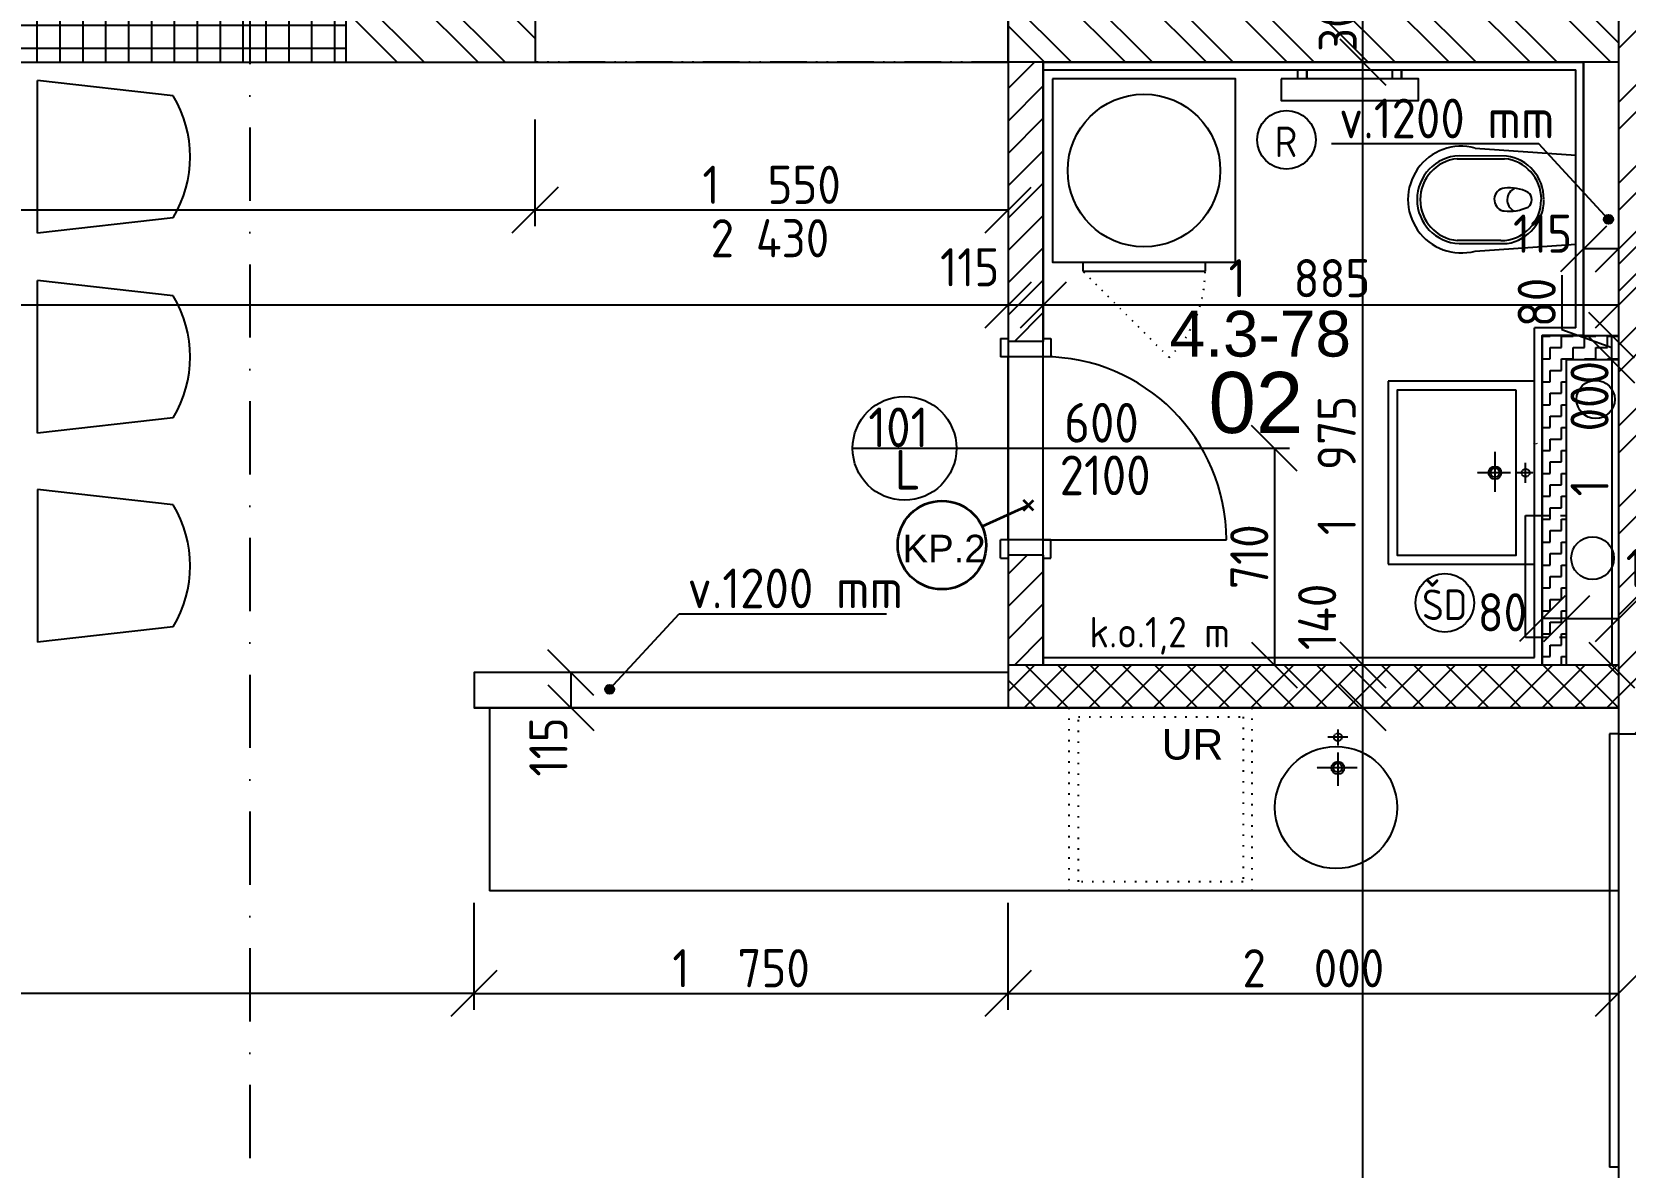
# Model space of a CAD drawing. Extents: x 4511820 to 5180432, y -1526536 to -944957.
# Drawn here: x 5104033 to 5109254, y -1040388 to -1036669 of the extents above; entities that cross this region are included whole.
import ezdxf

# ---------------------------------------------------------------- set-up
doc = ezdxf.new("R2010")
doc.units = 0
doc.header["$MEASUREMENT"] = 0
for name, pattern in [('ACAD_ISO03W100', [30, 12, -18]), ('ACAD_ISO07W100', [3.5, 0.5, -3]), ('ACAD_ISO12W100', [22, 12, -3, 0.5, -3, 0.5, -3]), ('BODKOCIARKOVANA_3', [5.6, 3, -1.3, 0, -1.3]), ('DASHED', [0.75, 0.5, -0.25])]:
    doc.linetypes.add(name, pattern=pattern)
doc.layers.get('0').update_dxf_attribs({"linetype": 'CONTINUOUS'})
doc.layers.get('Defpoints').update_dxf_attribs({"color": 61, "linetype": 'CONTINUOUS'})
for name, color, linetype in [('DVERE', 45, 'CONTINUOUS'), ('KÓTY', 4, 'CONTINUOUS'), ('MÚRY', 1, 'CONTINUOUS'), ('osi', 253, 'CONTINUOUS'), ('Plochy', 41, 'CONTINUOUS'), ('POPIS', 7, 'CONTINUOUS'), ('TENKÁ', 7, 'CONTINUOUS'), ('tzb', 153, 'CONTINUOUS'), ('Z-Kúrenie', 101, 'CONTINUOUS'), ('ZARIADENIE', 47, 'CONTINUOUS'), ('ZARIADENIE1', 145, 'CONTINUOUS'), ('ZARIADOVACIE', 144, 'CONTINUOUS'), ('zz-vetr', 52, 'CONTINUOUS'), ('ŠRAFY', 82, 'CONTINUOUS')]:
    doc.layers.add(name, color=color, linetype=linetype)
doc.layers.add('preklady', color=74, linetype='CONTINUOUS', lineweight=35)
doc.layers.add('zz-kanal-splaskova', color=37, linetype='CONTINUOUS', lineweight=18)
doc.styles.add('ARIAL', font='arial.ttf')
doc.styles.add('STYLE1', font='isocp.shx')
doc.dimstyles.new('STANDARD-50', dxfattribs={"dimtxt": 125, "dimasz": 150, "dimexe": 10, "dimexo": 200, "dimgap": 20, "dimtad": 1, "dimdsep": 46, "dimlunit": 6, "dimtxsty": 'STYLE1', "dimblk1": 'OBLIQUE', "dimblk2": 'OBLIQUE', "dimsah": 1, "dimcen": 2.5, "dimse1": 1, "dimse2": 1, "dimadec": 0, "dimazin": 0, "dimtfac": 1, "dimtmove": 1, "dimatfit": 3, "dimldrblk": 'OBLIQUE', "dimfxl": 1, "dimtolj": 1, "dimtzin": 0, "dimarcsym": 0})
pattern_1 = [(45, (515270.5, 400718.02), (-53.0330086, 53.0330086), [])]

# ---------------------------------------------------------------- blocks, each defined once
blk = doc.blocks.new('pračka')
at = {"layer": 'ZARIADENIE1', "color": 8, "linetype": 'ACAD_ISO07W100', "ltscale": 8}
blk.add_line((4536136.9, -1117296.3), (4536419.7, -1117579.2), dxfattribs=at)
at = {"layer": 'ZARIADENIE1', "color": 8}
for p, q in [((4536419.7, -1117579.2), (4536019.7, -1117579.2)), ((4536019.7, -1117609.2), (4536019.7, -1117579.2)), ((4536419.7, -1117609.2), (4536419.7, -1117579.2))]:
    blk.add_line(p, q, dxfattribs=at)
blk.add_lwpolyline([(4536519.7, -1118209.2), (4536519.7, -1117609.2), (4535919.7, -1117609.2), (4535919.7, -1118209.2)], close=True, dxfattribs=at)
blk.add_circle((4536219.7, -1117909.2), 250, dxfattribs=at)
at = {"layer": 'ZARIADENIE1', "color": 8, "linetype": 'ACAD_ISO07W100', "ltscale": 8}
blk.add_arc((4536419.7, -1117579.2), 400, 135, 180, dxfattribs=at)
blk = doc.blocks.new('stol 1900')
at = {"layer": 'ZARIADENIE', "ltscale": 0.25}
for p, q in [((4397518.8, -1339724.1), (4397468.8, -1340168.2)), ((4397918.8, -1339724.1), (4397968.8, -1340168.2)), ((4398203.5, -1339724.1), (4398153.5, -1340168.2)), ((4398603.5, -1339724.1), (4398653.5, -1340168.2)), ((4398859.2, -1339724.1), (4398809.2, -1340168.2)), ((4399259.2, -1339724.1), (4399309.2, -1340168.2)), ((4397968.8, -1340168.2), (4397468.8, -1340168.2)), ((4398153.5, -1340168.2), (4398653.5, -1340168.2)), ((4398809.2, -1340168.2), (4399309.2, -1340168.2)), ((4399339, -1340237.9), (4397439, -1340237.9)), ((4397439, -1341237.9), (4397439, -1340237.9)), ((4399339, -1341237.9), (4399339, -1340237.9)), ((4399339, -1341237.9), (4397439, -1341237.9)), ((4397518.8, -1341751.6), (4397468.8, -1341307.5)), ((4397968.8, -1341307.5), (4397468.8, -1341307.5)), ((4397918.8, -1341751.6), (4397968.8, -1341307.5)), ((4398203.5, -1341751.6), (4398153.5, -1341307.5)), ((4398153.5, -1341307.5), (4398653.5, -1341307.5)), ((4398603.5, -1341751.6), (4398653.5, -1341307.5)), ((4398859.2, -1341751.6), (4398809.2, -1341307.5)), ((4398809.2, -1341307.5), (4399309.2, -1341307.5)), ((4399259.2, -1341751.6), (4399309.2, -1341307.5))]:
    blk.add_line(p, q, dxfattribs=at)
for centre, start, end in [((4397718.8, -1340054.1), 58.7834, 121.2166), ((4398403.5, -1340054.1), 58.7834, 121.2166), ((4399059.2, -1340054.1), 58.7834, 121.2166), ((4397718.8, -1341421.6), 238.7834, 301.2166), ((4398403.5, -1341421.6), 238.7834, 301.2166), ((4399059.2, -1341421.6), 238.7834, 301.2166)]:
    blk.add_arc(centre, 385.9, start, end, dxfattribs=at)
blk = doc.blocks.new('_OBLIQUE')
at = {"color": 0, "linetype": 'ByBlock'}
blk.add_line((-0.5, -0.5), (0.5, 0.5), dxfattribs=at)
blk = doc.blocks.new('*D19782')
at = {"layer": 'Defpoints', "color": 0}
for p in [(5108395, -1038883.2), (5108395, -1038883.2), (5108395, -1042888.2)]:
    blk.add_point(p, dxfattribs=at)
at = {"layer": 'KÓTY', "color": 0, "lineweight": -2}
blk.add_line((5108395, -1042888.2), (5108395, -1038883.2), dxfattribs=at)
at = {"layer": 'KÓTY', "color": 0, "linetype": 'ByBlock', "lineweight": -2, "xscale": 150, "yscale": 150, "zscale": 150}
for p, rotation in [((5108395, -1038883.2), 90), ((5108395, -1042888.2), 270)]:
    blk.add_blockref('_OBLIQUE', p, dxfattribs=dict(at, rotation=rotation))
at = {"layer": 'KÓTY', "color": 0, "insert": (5108312.5, -1040885.7), "char_height": 125, "attachment_point": 5, "rotation": 90, "style": 'STYLE1'}
blk.add_mtext('\\A1;4ﾠ005', dxfattribs=at)
blk = doc.blocks.new('*D19783')
at = {"layer": 'Defpoints', "color": 0}
for p in [(5108395, -1038743.2), (5108395, -1038743.2), (5108395, -1038883.2)]:
    blk.add_point(p, dxfattribs=at)
at = {"layer": 'KÓTY', "color": 0, "lineweight": -2}
blk.add_line((5108395, -1038883.2), (5108395, -1038743.2), dxfattribs=at)
at = {"layer": 'KÓTY', "color": 0, "linetype": 'ByBlock', "lineweight": -2, "xscale": 150, "yscale": 150, "zscale": 150}
for p, rotation in [((5108395, -1038743.2), 90), ((5108395, -1038883.2), 270)]:
    blk.add_blockref('_OBLIQUE', p, dxfattribs=dict(at, rotation=rotation))
at = {"layer": 'KÓTY', "color": 0, "insert": (5108245, -1038585.5), "char_height": 125, "attachment_point": 5, "rotation": 90, "style": 'STYLE1'}
blk.add_mtext('\\A1;140', dxfattribs=at)
blk = doc.blocks.new('*D19784')
at = {"layer": 'Defpoints', "color": 0}
for p in [(5108395, -1036768.2), (5108395, -1036768.2), (5108395, -1038743.2)]:
    blk.add_point(p, dxfattribs=at)
at = {"layer": 'KÓTY', "color": 0, "lineweight": -2}
blk.add_line((5108395, -1038743.2), (5108395, -1036768.2), dxfattribs=at)
at = {"layer": 'KÓTY', "color": 0, "linetype": 'ByBlock', "lineweight": -2, "xscale": 150, "yscale": 150, "zscale": 150}
for p, rotation in [((5108395, -1036768.2), 90), ((5108395, -1038743.2), 270)]:
    blk.add_blockref('_OBLIQUE', p, dxfattribs=dict(at, rotation=rotation))
at = {"layer": 'KÓTY', "color": 0, "insert": (5108309, -1038089.5), "char_height": 125, "attachment_point": 5, "rotation": 90, "style": 'STYLE1'}
blk.add_mtext('\\A1;1ﾠ975', dxfattribs=at)
blk = doc.blocks.new('*D19785')
at = {"layer": 'Defpoints', "color": 0}
for p in [(5107232.5, -1037118.2), (5107347.5, -1037118.2), (5107347.5, -1037563.5)]:
    blk.add_point(p, dxfattribs=at)
at = {"layer": 'KÓTY', "color": 0, "lineweight": -2}
blk.add_line((5107232.5, -1037563.5), (5107347.5, -1037563.5), dxfattribs=at)
at = {"layer": 'KÓTY', "color": 0, "linetype": 'ByBlock', "lineweight": -2, "xscale": 150, "yscale": 150, "zscale": 150, "rotation": 180}
blk.add_blockref('_OBLIQUE', (5107232.5, -1037563.5), dxfattribs=at)
at = {"layer": 'KÓTY', "color": 0, "linetype": 'ByBlock', "lineweight": -2, "xscale": 150, "yscale": 150, "zscale": 150}
blk.add_blockref('_OBLIQUE', (5107347.5, -1037563.5), dxfattribs=at)
at = {"layer": 'KÓTY', "color": 0, "insert": (5107106.5, -1037440), "char_height": 125, "attachment_point": 5, "style": 'STYLE1'}
blk.add_mtext('\\A1;115', dxfattribs=at)
blk = doc.blocks.new('*D19786')
at = {"layer": 'Defpoints', "color": 0}
for p in [(5107347.5, -1037118.2), (5109232.5, -1037118.2), (5109232.5, -1037563.5)]:
    blk.add_point(p, dxfattribs=at)
at = {"layer": 'KÓTY', "color": 0, "lineweight": -2}
blk.add_line((5107347.5, -1037563.5), (5109232.5, -1037563.5), dxfattribs=at)
at = {"layer": 'KÓTY', "color": 0, "linetype": 'ByBlock', "lineweight": -2, "xscale": 150, "yscale": 150, "zscale": 150, "rotation": 180}
blk.add_blockref('_OBLIQUE', (5107347.5, -1037563.5), dxfattribs=at)
at = {"layer": 'KÓTY', "color": 0, "linetype": 'ByBlock', "lineweight": -2, "xscale": 150, "yscale": 150, "zscale": 150}
blk.add_blockref('_OBLIQUE', (5109232.5, -1037563.5), dxfattribs=at)
at = {"layer": 'KÓTY', "color": 0, "insert": (5108187, -1037475.9), "char_height": 125, "attachment_point": 5, "style": 'STYLE1'}
blk.add_mtext('\\A1;1ﾠ885', dxfattribs=at)
blk = doc.blocks.new('*D19787')
at = {"layer": 'Defpoints', "color": 0}
for p in [(5109117.5, -1037182.2), (5109232.5, -1037182.2), (5109117.5, -1037380)]:
    blk.add_point(p, dxfattribs=at)
at = {"layer": 'KÓTY', "color": 0, "lineweight": -2}
blk.add_line((5109232.5, -1037380), (5109117.5, -1037380), dxfattribs=at)
at = {"layer": 'KÓTY', "color": 0, "linetype": 'ByBlock', "lineweight": -2, "xscale": 150, "yscale": 150, "zscale": 150, "rotation": 180}
blk.add_blockref('_OBLIQUE', (5109117.5, -1037380), dxfattribs=at)
at = {"layer": 'KÓTY', "color": 0, "linetype": 'ByBlock', "lineweight": -2, "xscale": 150, "yscale": 150, "zscale": 150}
blk.add_blockref('_OBLIQUE', (5109232.5, -1037380), dxfattribs=at)
at = {"layer": 'KÓTY', "color": 0, "insert": (5108983.5, -1037330), "char_height": 125, "attachment_point": 5, "style": 'STYLE1'}
blk.add_mtext('\\A1;115', dxfattribs=at)
blk = doc.blocks.new('*D19788')
at = {"layer": 'Defpoints', "color": 0}
for p in [(5109062.5, -1037972.2), (5109232.5, -1037972.2), (5109232.5, -1038591)]:
    blk.add_point(p, dxfattribs=at)
at = {"layer": 'KÓTY', "color": 0, "lineweight": -2}
blk.add_line((5109062.5, -1038591), (5109232.5, -1038591), dxfattribs=at)
at = {"layer": 'KÓTY', "color": 0, "linetype": 'ByBlock', "lineweight": -2, "xscale": 150, "yscale": 150, "zscale": 150, "rotation": 180}
blk.add_blockref('_OBLIQUE', (5109062.5, -1038591), dxfattribs=at)
at = {"layer": 'KÓTY', "color": 0, "linetype": 'ByBlock', "lineweight": -2, "xscale": 150, "yscale": 150, "zscale": 150}
blk.add_blockref('_OBLIQUE', (5109232.5, -1038591), dxfattribs=at)
at = {"layer": 'KÓTY', "color": 0, "insert": (5109362, -1038425.5), "char_height": 125, "attachment_point": 5, "style": 'STYLE1'}
blk.add_mtext('\\A1;170', dxfattribs=at)
blk = doc.blocks.new('*D19789')
at = {"layer": 'Defpoints', "color": 0}
for p in [(5108982.5, -1038591), (5108982.5, -1038591), (5109062.5, -1038591)]:
    blk.add_point(p, dxfattribs=at)
at = {"layer": 'KÓTY', "color": 0, "lineweight": -2}
blk.add_line((5109062.5, -1038591), (5108982.5, -1038591), dxfattribs=at)
at = {"layer": 'KÓTY', "color": 0, "linetype": 'ByBlock', "lineweight": -2, "xscale": 150, "yscale": 150, "zscale": 150, "rotation": 180}
blk.add_blockref('_OBLIQUE', (5108982.5, -1038591), dxfattribs=at)
at = {"layer": 'KÓTY', "color": 0, "linetype": 'ByBlock', "lineweight": -2, "xscale": 150, "yscale": 150, "zscale": 150}
blk.add_blockref('_OBLIQUE', (5109062.5, -1038591), dxfattribs=at)
at = {"layer": 'KÓTY', "color": 0, "insert": (5108852, -1038570.5), "char_height": 125, "attachment_point": 5, "style": 'STYLE1'}
blk.add_mtext('\\A1;80', dxfattribs=at)
blk = doc.blocks.new('*D19790')
at = {"layer": 'Defpoints', "color": 0}
for p in [(5109062.5, -1037743.2), (5109062.5, -1038743.2), (5109210, -1038743.2)]:
    blk.add_point(p, dxfattribs=at)
at = {"layer": 'KÓTY', "color": 0, "lineweight": -2}
blk.add_line((5109210, -1037743.2), (5109210, -1038743.2), dxfattribs=at)
at = {"layer": 'KÓTY', "color": 0, "linetype": 'ByBlock', "lineweight": -2, "xscale": 150, "yscale": 150, "zscale": 150}
for p, rotation in [((5109210, -1037743.2), 90), ((5109210, -1038743.2), 270)]:
    blk.add_blockref('_OBLIQUE', p, dxfattribs=dict(at, rotation=rotation))
at = {"layer": 'KÓTY', "color": 0, "insert": (5109137.5, -1037969), "char_height": 125, "attachment_point": 5, "rotation": 90, "style": 'STYLE1'}
blk.add_mtext('\\A1;1ﾠ000', dxfattribs=at)
blk = doc.blocks.new('*D19791')
at = {"layer": 'Defpoints', "color": 0}
for p in [(5109210, -1037663.2), (5109210, -1037663.2), (5109210, -1037743.2)]:
    blk.add_point(p, dxfattribs=at)
at = {"layer": 'KÓTY', "color": 0, "lineweight": -2}
for p, q in [((5109047, -1037466.4), (5109047, -1037644)), ((5109047, -1037644), (5109210, -1037703.2)), ((5109210, -1037743.2), (5109210, -1037663.2))]:
    blk.add_line(p, q, dxfattribs=at)
at = {"layer": 'KÓTY', "color": 0, "linetype": 'ByBlock', "lineweight": -2, "xscale": 150, "yscale": 150, "zscale": 150}
for p, rotation in [((5109210, -1037663.2), 90), ((5109210, -1037743.2), 270)]:
    blk.add_blockref('_OBLIQUE', p, dxfattribs=dict(at, rotation=rotation))
at = {"layer": 'KÓTY', "color": 0, "insert": (5108964.5, -1037555.2), "char_height": 125, "attachment_point": 5, "rotation": 90, "style": 'STYLE1'}
blk.add_mtext('\\A1;80', dxfattribs=at)
blk = doc.blocks.new('*D19792')
at = {"layer": 'Defpoints', "color": 0}
for p in [(5108395, -1036468.2), (5109232.5, -1036468.2), (5109232.5, -1036768.2)]:
    blk.add_point(p, dxfattribs=at)
at = {"layer": 'KÓTY', "color": 0, "lineweight": -2}
blk.add_line((5108395, -1036768.2), (5108395, -1036468.2), dxfattribs=at)
at = {"layer": 'KÓTY', "color": 0, "linetype": 'ByBlock', "lineweight": -2, "xscale": 150, "yscale": 150, "zscale": 150}
for p, rotation in [((5108395, -1036468.2), 90), ((5108395, -1036768.2), 270)]:
    blk.add_blockref('_OBLIQUE', p, dxfattribs=dict(at, rotation=rotation))
at = {"layer": 'KÓTY', "color": 0, "insert": (5108312.5, -1036618.2), "char_height": 125, "attachment_point": 5, "rotation": 90, "style": 'STYLE1'}
blk.add_mtext('\\A1;300', dxfattribs=at)
blk = doc.blocks.new('*D19830')
at = {"layer": 'Defpoints', "color": 0}
for p in [(5108154.5, -1038033.2), (5108044.5, -1038743.2), (5108105, -1038743.2)]:
    blk.add_point(p, dxfattribs=at)
at = {"layer": 'KÓTY', "color": 0, "lineweight": -2}
blk.add_line((5108105, -1038033.2), (5108105, -1038743.2), dxfattribs=at)
at = {"layer": 'KÓTY', "color": 0, "linetype": 'ByBlock', "lineweight": -2, "xscale": 150, "yscale": 150, "zscale": 150}
for p, rotation in [((5108105, -1038033.2), 90), ((5108105, -1038743.2), 270)]:
    blk.add_blockref('_OBLIQUE', p, dxfattribs=dict(at, rotation=rotation))
at = {"layer": 'KÓTY', "color": 0, "insert": (5108022.5, -1038388.2), "char_height": 125, "attachment_point": 5, "rotation": 90, "style": 'STYLE1'}
blk.add_mtext('\\A1;710', dxfattribs=at)
blk = doc.blocks.new('*D19831')
at = {"layer": 'Defpoints', "color": 0}
for p in [(5105682.5, -1036457.2), (5107232.5, -1036457.2), (5105682.5, -1037252.5)]:
    blk.add_point(p, dxfattribs=at)
at = {"layer": 'KÓTY', "color": 0, "lineweight": -2}
blk.add_line((5107232.5, -1037252.5), (5105682.5, -1037252.5), dxfattribs=at)
at = {"layer": 'KÓTY', "color": 0, "linetype": 'ByBlock', "lineweight": -2, "xscale": 150, "yscale": 150, "zscale": 150, "rotation": 180}
blk.add_blockref('_OBLIQUE', (5105682.5, -1037252.5), dxfattribs=at)
at = {"layer": 'KÓTY', "color": 0, "linetype": 'ByBlock', "lineweight": -2, "xscale": 150, "yscale": 150, "zscale": 150}
blk.add_blockref('_OBLIQUE', (5107232.5, -1037252.5), dxfattribs=at)
at = {"layer": 'KÓTY', "color": 0, "insert": (5106457.5, -1037169.9), "char_height": 125, "attachment_point": 5, "style": 'STYLE1'}
blk.add_mtext('\\A1;1ﾠ550', dxfattribs=at)
blk = doc.blocks.new('*D19832')
at = {"layer": 'Defpoints', "color": 0}
for p in [(5097622.5, -1036457.2), (5105682.5, -1036457.2), (5097622.5, -1037252.5)]:
    blk.add_point(p, dxfattribs=at)
at = {"layer": 'KÓTY', "color": 0, "lineweight": -2}
blk.add_line((5105682.5, -1037252.5), (5097622.5, -1037252.5), dxfattribs=at)
at = {"layer": 'KÓTY', "color": 0, "linetype": 'ByBlock', "lineweight": -2, "xscale": 150, "yscale": 150, "zscale": 150, "rotation": 180}
blk.add_blockref('_OBLIQUE', (5097622.5, -1037252.5), dxfattribs=at)
at = {"layer": 'KÓTY', "color": 0, "linetype": 'ByBlock', "lineweight": -2, "xscale": 150, "yscale": 150, "zscale": 150}
blk.add_blockref('_OBLIQUE', (5105682.5, -1037252.5), dxfattribs=at)
at = {"layer": 'KÓTY', "color": 0, "insert": (5101652.5, -1037169.9), "char_height": 125, "attachment_point": 5, "style": 'STYLE1'}
blk.add_mtext('\\A1;8ﾠ060', dxfattribs=at)
blk = doc.blocks.new('*D19833')
at = {"layer": 'Defpoints', "color": 0}
for p in [(5097622.5, -1036768.2), (5107232.5, -1036768.2), (5107232.5, -1037563.5)]:
    blk.add_point(p, dxfattribs=at)
at = {"layer": 'KÓTY', "color": 0, "lineweight": -2}
blk.add_line((5097622.5, -1037563.5), (5107232.5, -1037563.5), dxfattribs=at)
at = {"layer": 'KÓTY', "color": 0, "linetype": 'ByBlock', "lineweight": -2, "xscale": 150, "yscale": 150, "zscale": 150, "rotation": 180}
blk.add_blockref('_OBLIQUE', (5097622.5, -1037563.5), dxfattribs=at)
at = {"layer": 'KÓTY', "color": 0, "linetype": 'ByBlock', "lineweight": -2, "xscale": 150, "yscale": 150, "zscale": 150}
blk.add_blockref('_OBLIQUE', (5107232.5, -1037563.5), dxfattribs=at)
at = {"layer": 'KÓTY', "color": 0, "insert": (5102427.5, -1037480.9), "char_height": 125, "attachment_point": 5, "style": 'STYLE1'}
blk.add_mtext('\\A1;9ﾠ610', dxfattribs=at)
blk = doc.blocks.new('*D19859')
at = {"layer": 'Defpoints', "color": 0}
for p in [(5105482.5, -1038768.2), (5107232.5, -1038883.2), (5107232.5, -1039819)]:
    blk.add_point(p, dxfattribs=at)
at = {"layer": 'KÓTY', "color": 0, "lineweight": -2}
blk.add_line((5105482.5, -1039819), (5107232.5, -1039819), dxfattribs=at)
at = {"layer": 'KÓTY', "color": 0, "linetype": 'ByBlock', "lineweight": -2, "xscale": 150, "yscale": 150, "zscale": 150, "rotation": 180}
blk.add_blockref('_OBLIQUE', (5105482.5, -1039819), dxfattribs=at)
at = {"layer": 'KÓTY', "color": 0, "linetype": 'ByBlock', "lineweight": -2, "xscale": 150, "yscale": 150, "zscale": 150}
blk.add_blockref('_OBLIQUE', (5107232.5, -1039819), dxfattribs=at)
at = {"layer": 'KÓTY', "color": 0, "insert": (5106357.5, -1039736.5), "char_height": 125, "attachment_point": 5, "style": 'STYLE1'}
blk.add_mtext('\\A1;1ﾠ750', dxfattribs=at)
blk = doc.blocks.new('*D19860')
at = {"layer": 'Defpoints', "color": 0}
for p in [(5107232.5, -1038883.2), (5109232.5, -1038883.2), (5109232.5, -1039819)]:
    blk.add_point(p, dxfattribs=at)
at = {"layer": 'KÓTY', "color": 0, "lineweight": -2}
blk.add_line((5107232.5, -1039819), (5109232.5, -1039819), dxfattribs=at)
at = {"layer": 'KÓTY', "color": 0, "linetype": 'ByBlock', "lineweight": -2, "xscale": 150, "yscale": 150, "zscale": 150, "rotation": 180}
blk.add_blockref('_OBLIQUE', (5107232.5, -1039819), dxfattribs=at)
at = {"layer": 'KÓTY', "color": 0, "linetype": 'ByBlock', "lineweight": -2, "xscale": 150, "yscale": 150, "zscale": 150}
blk.add_blockref('_OBLIQUE', (5109232.5, -1039819), dxfattribs=at)
at = {"layer": 'KÓTY', "color": 0, "insert": (5108232.5, -1039736.5), "char_height": 125, "attachment_point": 5, "style": 'STYLE1'}
blk.add_mtext('\\A1;2ﾠ000', dxfattribs=at)
blk = doc.blocks.new('*D19861')
at = {"layer": 'Defpoints', "color": 0}
for p in [(5097622.5, -1038768.2), (5105482.5, -1038768.2), (5097622.5, -1039819)]:
    blk.add_point(p, dxfattribs=at)
at = {"layer": 'KÓTY', "color": 0, "lineweight": -2}
blk.add_line((5105482.5, -1039819), (5097622.5, -1039819), dxfattribs=at)
at = {"layer": 'KÓTY', "color": 0, "linetype": 'ByBlock', "lineweight": -2, "xscale": 150, "yscale": 150, "zscale": 150, "rotation": 180}
blk.add_blockref('_OBLIQUE', (5097622.5, -1039819), dxfattribs=at)
at = {"layer": 'KÓTY', "color": 0, "linetype": 'ByBlock', "lineweight": -2, "xscale": 150, "yscale": 150, "zscale": 150}
blk.add_blockref('_OBLIQUE', (5105482.5, -1039819), dxfattribs=at)
at = {"layer": 'KÓTY', "color": 0, "insert": (5101552.5, -1039736.5), "char_height": 125, "attachment_point": 5, "style": 'STYLE1'}
blk.add_mtext('\\A1;7ﾠ860', dxfattribs=at)
blk = doc.blocks.new('*D19862')
at = {"layer": 'Defpoints', "color": 0}
for p in [(5105298, -1038768.2), (5105298, -1038883.2), (5105799.5, -1038883.2)]:
    blk.add_point(p, dxfattribs=at)
at = {"layer": 'KÓTY', "color": 0, "lineweight": -2}
blk.add_line((5105799.5, -1038768.2), (5105799.5, -1038883.2), dxfattribs=at)
at = {"layer": 'KÓTY', "color": 0, "linetype": 'ByBlock', "lineweight": -2, "xscale": 150, "yscale": 150, "zscale": 150}
for p, rotation in [((5105799.5, -1038768.2), 90), ((5105799.5, -1038883.2), 270)]:
    blk.add_blockref('_OBLIQUE', p, dxfattribs=dict(at, rotation=rotation))
at = {"layer": 'KÓTY', "color": 0, "insert": (5105726, -1039011.5), "char_height": 125, "attachment_point": 5, "rotation": 90, "style": 'STYLE1'}
blk.add_mtext('\\A1;115', dxfattribs=at)

msp = doc.modelspace()

# ---------------------------------------------------------------- hatches: boundary and pattern name
at = {"layer": 'KÓTY'}
h = msp.add_hatch(color=256, dxfattribs=at)
h.dxf.hatch_style = 1
h.paths.add_polyline_path([(5109214.5, -1037283.172, 0.65381715), (5109189.326, -1037272.15, 1.52947961)])
h = msp.add_hatch(color=256, dxfattribs=at)
h.dxf.hatch_style = 1
h.paths.add_polyline_path([(5105911.5, -1038822.672, -0.65381715), (5105936.674, -1038811.65, -1.52947961)])
at = {"layer": 'ŠRAFY', "ltscale": 0.25}
h = msp.add_hatch(dxfattribs=at)
h.set_pattern_fill('ANSI37', color=256, scale=600, angle=45)
h.set_pattern_definition([(90, (-3307273.674, 668852.734), (-75, 1e-14), []), (180, (-3307273.674, 668852.734), (-1e-14, -75), [])])
h.paths.add_polyline_path([(5107632.5, -1034168.172), (5107467.5, -1034168.172), (5106582.5, -1034168.172), (5106467.5, -1034168.172), (5104877.5, -1034168.172), (5104762.5, -1034168.172), (5104762.5, -1036468.172), (5097547.5, -1036468.172), (5097377.5, -1036468.172), (5095932.5, -1036468.172), (5095932.5, -1036768.172), (5097172.5, -1036768.172), (5097372.5, -1036768.172), (5105062.5, -1036768.172), (5105062.5, -1036468.172), (5105062.5, -1034468.172), (5107687.5, -1034468.172), (5107687.5, -1034283.172), (5107732.5, -1034283.172), (5107732.5, -1034168.172)])
h.paths.add_polyline_path([(5098345.5, -1036761.971), (5098345.5, -1036474.373), (5098595.5, -1036474.373), (5098595.5, -1036761.971)], flags=24)
at = {"layer": 'ŠRAFY'}
h = msp.add_hatch(dxfattribs=at)
h.set_pattern_fill('ANSI32', color=256, scale=500)
h.set_pattern_definition([(45, (584112, 91563.12), (-132.5825215, 132.5825215), []), (45, (584200.39, 91563.12), (-132.5825215, 132.5825215), [])])
h.paths.add_polyline_path([(5109542.5, -1036018.172), (5109232.5, -1036018.172), (5109232.5, -1036468.172), (5109232.5, -1036768.172), (5109232.5, -1036968.172), (5109232.5, -1037018.172), (5109232.5, -1038268.172), (5109232.5, -1038743.172), (5109232.5, -1038883.172), (5109232.5, -1038968.172), (5109542.5, -1038968.172), (5109612.5, -1038968.172), (5109612.5, -1036018.172)])
h = msp.add_hatch(dxfattribs=at)
h.set_pattern_fill('ANSI32', color=256, scale=500, angle=90)
h.set_pattern_definition([(135, (584112, 91563.12), (-132.5825215, -132.5825215), []), (135, (584112, 91651.5), (-132.5825215, -132.5825215), [])])
h.paths.add_polyline_path([(5105682.5, -1036768.172), (5105682.5, -1036468.172), (5105062.5, -1036468.172), (5105062.5, -1036768.172)])
h = msp.add_hatch(dxfattribs=at)
h.set_pattern_fill('ANSI32', color=256, scale=500, angle=90)
h.set_pattern_definition([(135, (584112, 91563.12), (-132.5825215, -132.5825215), []), (135, (584112, 91651.5), (-132.5825215, -132.5825215), [])])
h.paths.add_polyline_path([(5109062.5, -1036768.172), (5109112.5, -1036768.172), (5109232.5, -1036768.172), (5109232.5, -1036468.172), (5107232.5, -1036468.172), (5107232.5, -1036768.172), (5107347.5, -1036768.172)])
at = {"layer": 'ŠRAFY', "ltscale": 0.25}
h = msp.add_hatch(dxfattribs=at)
h.set_pattern_fill('ANSI31', color=256, scale=600, style=0)
h.set_pattern_definition(pattern_1)
h.paths.add_polyline_path([(5107232.5, -1037683.172), (5107347.5, -1037683.172), (5107347.5, -1036768.172), (5107232.5, -1036768.172)])
h = msp.add_hatch(dxfattribs=at)
h.set_pattern_fill('ZIGZAG', color=256, scale=300, style=0)
h.set_pattern_definition([(0, (-68841.5, 303822), (37.5, 37.5), [37.5, -37.5]), (90, (-68804, 303822), (-37.5, 37.5), [37.5, -37.5])])
h.paths.add_polyline_path([(5108982.5, -1037663.172), (5108982.5, -1038743.172), (5109062.5, -1038743.172), (5109062.5, -1037743.172), (5109232.5, -1037743.172), (5109232.5, -1037663.172), (5109117.5, -1037663.172)])
h = msp.add_hatch(dxfattribs=at)
h.set_pattern_fill('ANSI31', color=256, scale=600, style=0)
h.set_pattern_definition(pattern_1)
h.paths.add_polyline_path([(5107347.5, -1038393.172), (5107347.5, -1038383.172), (5107232.5, -1038383.172), (5107232.5, -1038393.172), (5107232.5, -1038743.172), (5107347.5, -1038743.172), (5107347.5, -1038718.172)])
h = msp.add_hatch(dxfattribs=at)
h.set_pattern_fill('ANSI37', color=256, scale=600, style=0)
h.set_pattern_definition([(45, (-2905453.58, 574293.806), (-53.0330086, 53.0330086), []), (135, (-2905453.58, 574293.806), (-53.0330086, -53.0330086), [])])
h.paths.add_polyline_path([(5109232.5, -1038743.172), (5109117.5, -1038743.172), (5107347.5, -1038743.172), (5107232.5, -1038743.172), (5107232.5, -1038768.172), (5107232.5, -1038883.172), (5108032.5, -1038883.172), (5108632.5, -1038883.172), (5109232.5, -1038883.172)])

# ---------------------------------------------------------------- linework, layer by layer
at = {"layer": 'DVERE', "ltscale": 0.25}
for p, q in [((5107207.5, -1037673.172), (5107207.5, -1037733.172)), ((5107207.5, -1037673.172), (5107232.5, -1037673.172)), ((5107347.5, -1037673.172), (5107372.5, -1037673.172)), ((5107372.5, -1037673.172), (5107372.5, -1037733.172)), ((5107372.5, -1037733.172), (5107207.5, -1037733.172)), ((5107232.5, -1038333.172), (5107232.5, -1037733.172)), ((5107347.5, -1038333.172), (5107347.5, -1037733.172)), ((5106722.844, -1038033.172), (5107062.844, -1038033.172)), ((5107049.844, -1038033.172), (5108154.5, -1038033.172)), ((5107207.5, -1038393.172), (5107207.5, -1038333.172)), ((5107372.5, -1038333.172), (5107207.5, -1038333.172)), ((5107347.5, -1038333.172), (5107947.5, -1038333.172)), ((5107372.5, -1038393.172), (5107372.5, -1038333.172)), ((5107207.5, -1038393.172), (5107232.5, -1038393.172)), ((5107347.5, -1038393.172), (5107372.5, -1038393.172))]:
    msp.add_line(p, q, dxfattribs=at)
msp.add_circle((5106892.844, -1038033.172), 170, dxfattribs=at)
msp.add_arc((5107347.5, -1038333.172), 600, 0, 90, dxfattribs=at)
at = {"layer": 'KÓTY', "ltscale": 25}
for p, q in [((5105682.5, -1037305.883), (5105682.5, -1036955.883)), ((5105482.5, -1039872.403), (5105482.5, -1039522.403)), ((5107232.5, -1039872.403), (5107232.5, -1039522.403))]:
    msp.add_line(p, q, dxfattribs=at)
at = {"layer": 'KÓTY'}
for p, q in [((5108971.5, -1037036.172), (5108292, -1037036.172)), ((5109199.5, -1037283.172), (5108971.5, -1037036.172)), ((5105926.5, -1038822.672), (5106154.5, -1038575.672)), ((5106154.5, -1038575.672), (5106834, -1038575.672))]:
    msp.add_line(p, q, dxfattribs=at)
for centre in [(5109199.5, -1037283.172), (5105926.5, -1038822.672)]:
    msp.add_circle(centre, 15, dxfattribs=at)
at = {"layer": 'MÚRY'}
for p, q in [((5105682.5, -1036468.172), (5105682.5, -1036768.172)), ((5107232.5, -1036468.172), (5107232.5, -1037683.172)), ((5097372.5, -1036768.172), (5105682.5, -1036768.172)), ((5107347.5, -1036768.172), (5107347.5, -1037683.172)), ((5109232.5, -1036768.172), (5107347.5, -1036768.172)), ((5109232.5, -1036768.172), (5109232.5, -1037663.172)), ((5109232.5, -1036768.172), (5109232.5, -1037663.172)), ((5108982.5, -1038743.172), (5108982.5, -1037663.172)), ((5108982.5, -1037663.172), (5109232.5, -1037663.172)), ((5109062.5, -1038743.172), (5109062.5, -1037743.172)), ((5109232.5, -1037743.172), (5109062.5, -1037743.172)), ((5109232.5, -1037743.172), (5109232.5, -1037943.172)), ((5109232.5, -1037743.172), (5109232.5, -1038743.172)), ((5107232.5, -1038383.172), (5107232.5, -1038883.172)), ((5107347.5, -1038383.172), (5107347.5, -1038743.172)), ((5108982.5, -1038743.172), (5107347.5, -1038743.172)), ((5109232.5, -1038743.172), (5109062.5, -1038743.172)), ((5109232.5, -1038883.172), (5107232.5, -1038883.172)), ((5109232.5, -1038883.172), (5109232.5, -1038968.172)), ((5109232.5, -1038968.172), (5109772.5, -1038968.172))]:
    msp.add_line(p, q, dxfattribs=at)
at = {"layer": 'MÚRY', "ltscale": 0.25}
for p, q in [((5107347.5, -1037683.172), (5107232.5, -1037683.172)), ((5107347.5, -1038383.172), (5107232.5, -1038383.172))]:
    msp.add_line(p, q, dxfattribs=at)
at = {"layer": 'osi', "linetype": 'BODKOCIARKOVANA_3', "ltscale": 80}
msp.add_line((5104747.5, -1022195.078), (5104747.5, -1054122.98), dxfattribs=at)
at = {"layer": 'Plochy'}
for points in [[(5109232.5, -1034468.172), (5105062.5, -1034468.172), (5105062.5, -1036468.172), (5105682.5, -1036468.172), (5105682.5, -1036768.172), (5107232.5, -1036768.172), (5107232.5, -1036468.172), (5109232.5, -1036468.172)], [(5097622.5, -1036768.172), (5107232.5, -1036768.172), (5107232.5, -1038768.172), (5105482.5, -1038768.172), (5105482.5, -1038883.172), (5109232.5, -1038883.172), (5109232.5, -1042888.172), (5105097.5, -1042888.172), (5105097.5, -1042188.172), (5104982.5, -1042188.172), (5104982.5, -1042888.172), (5101562.5, -1042888.172), (5101562.5, -1042373.172), (5100447.5, -1042373.172), (5100447.5, -1042888.172), (5097622.5, -1042888.172)], [(5107347.5, -1038743.172), (5107347.5, -1036768.172), (5109117.5, -1036768.172), (5109117.5, -1037663.172), (5108982.5, -1037663.172), (5108982.5, -1038743.172)]]:
    msp.add_lwpolyline(points, close=True, dxfattribs=at)
at = {"layer": 'preklady'}
for p, q in [((5107299.001, -1038220.001), (5107147.273, -1038289.667)), ((5107282.383, -1038236.617), (5107315.617, -1038203.383)), ((5107315.618, -1038236.618), (5107282.384, -1038203.384))]:
    msp.add_line(p, q, dxfattribs=at)
msp.add_circle((5107015.5, -1038350.172), 145, dxfattribs=at)
at = {"layer": 'TENKÁ'}
for p, q in [((5105062.5, -1036468.172), (5105062.5, -1036768.172)), ((5109232.5, -1036468.172), (5109232.5, -1036768.172)), ((5107347.5, -1036768.172), (5107232.5, -1036768.172)), ((5109092.5, -1037638.172), (5109092.5, -1036793.172)), ((5109117.5, -1037663.172), (5109117.5, -1036768.172)), ((5108957.5, -1038718.172), (5108957.5, -1037638.172)), ((5109092.5, -1037638.172), (5108957.5, -1037638.172)), ((5109232.5, -1037663.172), (5109232.5, -1037743.172)), ((5107347.5, -1038743.172), (5107232.5, -1038743.172)), ((5109062.5, -1038743.172), (5108982.5, -1038743.172)), ((5109232.5, -1038743.172), (5109232.5, -1038883.172)), ((5107232.5, -1038768.172), (5105482.5, -1038768.172)), ((5105482.5, -1038768.172), (5105482.5, -1038883.172)), ((5107232.5, -1038883.172), (5105482.5, -1038883.172))]:
    msp.add_line(p, q, dxfattribs=at)
at = {"layer": 'TENKÁ', "linetype": 'ACAD_ISO12W100', "ltscale": 10}
msp.add_line((5107232.5, -1036768.172), (5105682.5, -1036768.172), dxfattribs=at)
at = {"layer": 'TENKÁ', "ltscale": 0.25}
for p, q in [((5107347.5, -1036793.172), (5109092.5, -1036793.172)), ((5107347.5, -1038718.172), (5108957.5, -1038718.172)), ((5109202.5, -1038968.172), (5109202.5, -1040388.172)), ((5109232.5, -1038968.172), (5109202.5, -1038968.172)), ((5109232.5, -1040388.172), (5109202.5, -1040388.172))]:
    msp.add_line(p, q, dxfattribs=at)
at = {"layer": 'TENKÁ', "linetype": 'ACAD_ISO03W100', "ltscale": 8}
msp.add_line((5109232.5, -1038968.172), (5109232.5, -1040388.172), dxfattribs=at)
at = {"layer": 'tzb'}
for p, q in [((5108927.5, -1038653.488), (5108927.5, -1038253.488)), ((5108927.5, -1038253.488), (5108982.5, -1038253.488)), ((5108982.5, -1038653.488), (5108927.5, -1038653.488))]:
    msp.add_line(p, q, dxfattribs=at)
at = {"layer": 'tzb', "linetype": 'ACAD_ISO03W100', "ltscale": 2}
for p, q in [((5108982.5, -1038253.488), (5109062.5, -1038253.488)), ((5109062.5, -1038653.488), (5108982.5, -1038653.488))]:
    msp.add_line(p, q, dxfattribs=at)
at = {"layer": 'tzb'}
for centre, radius in [((5109157.5, -1037873.172), 62.5), ((5108663.422, -1038539.5), 96)]:
    msp.add_circle(centre, radius, dxfattribs=at)
at = {"layer": 'Z-Kúrenie', "linetype": 'Continuous'}
for p, q in [((5108181.91, -1036823.172), (5108181.91, -1036793.172)), ((5108211.91, -1036823.172), (5108211.91, -1036793.172)), ((5108491.91, -1036823.172), (5108491.91, -1036793.172)), ((5108521.91, -1036823.172), (5108521.91, -1036793.172))]:
    msp.add_line(p, q, dxfattribs=at)
msp.add_lwpolyline([(5108126.91, -1036823.172), (5108126.91, -1036893.172), (5108576.91, -1036893.172), (5108576.91, -1036823.172)], close=True, dxfattribs=at)
msp.add_circle((5108144.243, -1037022.667), 96, dxfattribs=at)
at = {"layer": 'ZARIADENIE1', "color": 8, "ltscale": 0.25}
for p in [(5105532.5, -1038883.172), (5109232.5, -1039483.172)]:
    msp.add_line(p, (5105532.5, -1039483.172), dxfattribs=at)
at = {"layer": 'ZARIADENIE1', "color": 8, "linetype": 'ACAD_ISO07W100', "ltscale": 10}
for p, q in [((5107432.5, -1039483.172), (5107432.5, -1038883.172)), ((5108032.5, -1039483.172), (5108032.5, -1038883.172))]:
    msp.add_line(p, q, dxfattribs=at)
at = {"layer": 'ZARIADENIE1', "color": 8, "linetype": 'DASHED'}
for p, q in [((5108345.414, -1038979.518), (5108279.687, -1038979.518)), ((5108312.55, -1038954.871), (5108312.55, -1039006.904)), ((5108312.55, -1039029.276), (5108312.55, -1039138.821)), ((5108375.539, -1039079.941), (5108244.085, -1039079.941))]:
    msp.add_line(p, q, dxfattribs=at)
at = {"layer": 'ZARIADENIE1', "color": 8, "linetype": 'ACAD_ISO07W100', "ltscale": 10}
msp.add_lwpolyline([(5108002.5, -1039453.172), (5107462.5, -1039453.172), (5107462.5, -1038913.172), (5108002.5, -1038913.172)], close=True, dxfattribs=at)
at = {"layer": 'ZARIADENIE1', "color": 8, "linetype": 'DASHED'}
msp.add_circle((5108312.864, -1038979.517), 12.931, dxfattribs=at)
at = {"layer": 'ZARIADENIE1', "color": 8, "ltscale": 0.25}
msp.add_circle((5108306.702, -1039210.084), 200, dxfattribs=at)
at = {"layer": 'ZARIADENIE1', "color": 8, "linetype": 'Continuous'}
for centre, radius in [((5108312.823, -1039080.208), 20.877), ((5108312.55, -1039079.941), 14.781)]:
    msp.add_circle(centre, radius, dxfattribs=at)
at = {"layer": 'ZARIADOVACIE', "color": 8, "linetype": 'Continuous'}
for p, q in [((5108181.32, -1036823.172), (5108181.32, -1036793.172)), ((5108211.32, -1036823.172), (5108211.32, -1036793.172)), ((5108491.32, -1036823.172), (5108491.32, -1036793.172)), ((5108521.32, -1036823.172), (5108521.32, -1036793.172))]:
    msp.add_line(p, q, dxfattribs=at)
at = {"layer": 'ZARIADOVACIE'}
for p, q in [((5108865.366, -1037075.628), (5108710.21, -1037074.501)), ((5108762.502, -1037049.359), (5109092.5, -1037072.435)), ((5108704.036, -1037084.525), (5108858.697, -1037084.525)), ((5108846.858, -1037352.535), (5108704.036, -1037352.535)), ((5108710.21, -1037362.39), (5108867.619, -1037362.39)), ((5108762.501, -1037386.986), (5109092.5, -1037363.91))]:
    msp.add_line(p, q, dxfattribs=at)
at = {"layer": 'ZARIADOVACIE', "linetype": 'Continuous'}
for p, q in [((5108853.502, -1037254.737), (5108857.212, -1037254.898)), ((5108853.502, -1037254.737), (5108857.212, -1037254.898)), ((5108954.532, -1038018.172), (5108953.71, -1038019.068)), ((5108962.62, -1038016.474), (5108963.184, -1038019.291))]:
    msp.add_line(p, q, dxfattribs=at)
at = {"layer": 'ZARIADOVACIE', "ltscale": 0.25}
for p, q in [((5108957.5, -1037813.172), (5108477.5, -1037813.172)), ((5108477.5, -1037813.172), (5108477.5, -1038413.172)), ((5108477.5, -1038413.172), (5108957.5, -1038413.172))]:
    msp.add_line(p, q, dxfattribs=at)
at = {"layer": 'ZARIADOVACIE', "linetype": 'DASHED'}
for p, q in [((5108827.729, -1038176.16), (5108827.729, -1038044.707)), ((5108878.393, -1038113.172), (5108768.848, -1038113.172)), ((5108952.799, -1038113.172), (5108900.765, -1038113.172)), ((5108928.152, -1038146.035), (5108928.152, -1038080.308))]:
    msp.add_line(p, q, dxfattribs=at)
at = {"layer": 'ZARIADOVACIE', "ltscale": 0.25}
msp.add_lwpolyline([(5108897.5, -1037843.172), (5108507.5, -1037843.172), (5108507.5, -1038383.172), (5108897.5, -1038383.172)], close=True, dxfattribs=at)
msp.add_lwpolyline([(5108897.5, -1037843.172), (5108507.5, -1037843.172), (5108507.5, -1038383.172), (5108897.5, -1038383.172)], close=True, dxfattribs=at)
at = {"layer": 'ZARIADOVACIE', "linetype": 'Continuous'}
for centre, radius in [((5108827.462, -1038113.445), 20.877), ((5108827.729, -1038113.172), 14.781)]:
    msp.add_circle(centre, radius, dxfattribs=at)
at = {"layer": 'ZARIADOVACIE', "linetype": 'DASHED'}
msp.add_circle((5108928.152, -1038113.485), 12.931, dxfattribs=at)
at = {"layer": 'ZARIADOVACIE', "linetype": 'Continuous'}
for centre, radius, start, end in [((5108717.268, -1037218.172), 174.768, 74.999903, 284.999834), ((5108716.584, -1037218.446), 144.085, 92.535471, 267.464529), ((5108717.144, -1037218.53), 134.645, 95.586614, 264.413386), ((5108846.235, -1037217.242), 133.3, 359.600093, 84.635422), ((5108846.92, -1037215.121), 140.707, 359.449007, 82.467037), ((5108874.583, -1037313.946), 134.275, 62.591351, 96.76835), ((5108863.188, -1037218.172), 37.825, 96.725682, 255.163801), ((5108846.837, -1037220.652), 131.883, 270.009129, 0.688221), ((5108843.356, -1037219.609), 144.828, 279.644186, 0.125906), ((5108908.903, -1037218.74), 41.261, 113.590956, 243.232972), ((5108918.792, -1037218.668), 29.701, 305.733795, 53.655963), ((5108876.592, -1037118.059), 138.205, 261.939221, 295.522023)]:
    msp.add_arc(centre, radius, start, end, dxfattribs=at)
at = {"layer": 'zz-kanal-splaskova'}
msp.add_circle((5109157.5, -1037873.172), 62.5, dxfattribs=at)
at = {"layer": 'zz-vetr'}
msp.add_circle((5109147.5, -1038393.172), 70, dxfattribs=at)

# ---------------------------------------------------------------- block references
at = {"layer": 'TENKÁ', "rotation": 180}
msp.add_blockref('pračka', (9643897.247, -2155032.363), dxfattribs=at)
at = {"layer": 'ZARIADENIE', "rotation": 90}
msp.add_blockref('stol 1900', (3762744.644, -5436137.172), dxfattribs=at)

# ---------------------------------------------------------------- texts
at = {"layer": 'DVERE', "style": 'STYLE1'}
for s, p in [('101', (5106774.314, -1038029.672)), ('L', (5106861.314, -1038168.309))]:
    msp.add_text(s, height=130, dxfattribs=at).set_placement(p)
at = {"layer": 'KÓTY', "insert": (5106451.923, -1037344.938), "char_height": 125, "attachment_point": 5, "style": 'STYLE1'}
msp.add_mtext('\\A1;2 430', dxfattribs=at)
at = {"layer": 'POPIS', "lineweight": 40, "ltscale": 0.25, "style": 'ARIAL'}
for s, height, p in [('4.3-78', 150, (5107761.769, -1037732.751)), ('02', 200, (5107888.829, -1037983.059))]:
    msp.add_text(s, height=height, dxfattribs=at).set_placement(p)
at = {"layer": 'preklady', "style": 'ARIAL'}
msp.add_text('KP.2', height=90, dxfattribs=at).set_placement((5106886.236, -1038406.429))
at = {"layer": 'TENKÁ', "linetype": 'Continuous', "style": 'STYLE1'}
for s, height, p in [('v.1200 mm', 130, (5108316.372, -1037017.588)), ('600', 130, (5107415.929, -1038014.588)), ('2100', 130, (5107401.123, -1038186.696)), ('v.1200 mm', 130, (5106181.872, -1038557.088)), ('k.o.1,2 m', 100, (5107498.372, -1038685.699))]:
    msp.add_text(s, height=height, dxfattribs=at).set_placement(p)
at = {"layer": 'tzb', "style": 'STYLE1'}
msp.add_text('ŠD', height=100, dxfattribs=at).set_placement((5108588.794, -1038595.699))
at = {"layer": 'Z-Kúrenie', "linetype": 'Continuous', "style": 'STYLE1'}
msp.add_text('R', height=100, dxfattribs=at).set_placement((5108105.615, -1037078.866))
at = {"layer": 'ZARIADENIE1', "color": 8, "linetype": 'ACAD_ISO07W100', "ltscale": 10, "style": 'ARIAL'}
msp.add_text('UR', height=100, dxfattribs=at).set_placement((5107735.639, -1039052.917))

# ---------------------------------------------------------------- dimensions: what is measured, and where the dimension line sits
at = {"layer": 'KÓTY'}
for base, p1, p2, picture, middle in [((5108395, -1036468.172), (5109232.5, -1036768.172), (5109232.5, -1036468.172), '*D19792', (5108312.5, -1036618.172)), ((5108105, -1038743.172), (5108154.5, -1038033.172), (5108044.5, -1038743.172), '*D19830', (5108022.5, -1038388.172)), ((5108395, -1038883.172), (5108395, -1042888.172), (5108395, -1038883.172), '*D19782', (5108312.457, -1040885.672))]:
    dim = msp.add_linear_dim(base=base, p1=p1, p2=p2, angle=90, dimstyle='STANDARD-50', dxfattribs=at)
    dim.commit()
    dim.dimension.update_dxf_attribs({"geometry": picture, "text_midpoint": middle})
for base, p1, p2, picture, middle in [((5097622.5, -1037252.48), (5105682.5, -1036457.172), (5097622.5, -1036457.172), '*D19832', (5101652.5, -1037169.938)), ((5105682.5, -1037252.48), (5107232.5, -1036457.172), (5105682.5, -1036457.172), '*D19831', (5106457.5, -1037169.938)), ((5107232.5, -1037563.48), (5097622.5, -1036768.172), (5107232.5, -1036768.172), '*D19833', (5102427.5, -1037480.938)), ((5097622.5, -1039819), (5105482.5, -1038768.172), (5097622.5, -1038768.172), '*D19861', (5101552.5, -1039736.457)), ((5107232.5, -1039819), (5105482.5, -1038768.172), (5107232.5, -1038883.172), '*D19859', (5106357.5, -1039736.457)), ((5109232.5, -1039819), (5107232.5, -1038883.172), (5109232.5, -1038883.172), '*D19860', (5108232.5, -1039736.457))]:
    dim = msp.add_linear_dim(base=base, p1=p1, p2=p2, dimstyle='STANDARD-50', dxfattribs=at)
    dim.commit()
    dim.dimension.update_dxf_attribs({"geometry": picture, "text_midpoint": middle})
for base, p1, p2, picture, middle in [((5108395, -1036768.172), (5108395, -1038743.172), (5108395, -1036768.172), '*D19784', (5108391.5, -1038089.48)), ((5109210, -1037663.172), (5109210, -1037743.172), (5109210, -1037663.172), '*D19791', (5109047, -1037623.98)), ((5109210, -1038743.172), (5109062.5, -1037743.172), (5109062.5, -1038743.172), '*D19790', (5109220, -1037968.98)), ((5108395, -1038743.172), (5108395, -1038883.172), (5108395, -1038743.172), '*D19783', (5108327.5, -1038585.5)), ((5105799.5, -1038883.172), (5105298, -1038768.172), (5105298, -1038883.172), '*D19862', (5105808.5, -1039011.5))]:
    dim = msp.add_linear_dim(base=base, p1=p1, p2=p2, angle=90, dimstyle='STANDARD-50', dxfattribs=at)
    dim.commit()
    dim.dimension.update_dxf_attribs({"geometry": picture, "text_midpoint": middle, "dimtype": 160})
for base, p1, p2, picture, middle in [((5107347.5, -1037563.48), (5107232.5, -1037118.172), (5107347.5, -1037118.172), '*D19785', (5107106.5, -1037522.5)), ((5109232.5, -1037563.48), (5107347.5, -1037118.172), (5109232.5, -1037118.172), '*D19786', (5108187, -1037558.48)), ((5109117.5, -1037379.98), (5109232.5, -1037182.172), (5109117.5, -1037182.172), '*D19787', (5108983.5, -1037412.48)), ((5109232.5, -1038590.98), (5109062.5, -1037972.172), (5109232.5, -1037972.172), '*D19788', (5109362, -1038508)), ((5108982.5, -1038590.98), (5109062.5, -1038590.98), (5108982.5, -1038590.98), '*D19789', (5108852, -1038652.98))]:
    dim = msp.add_linear_dim(base=base, p1=p1, p2=p2, dimstyle='STANDARD-50', dxfattribs=at)
    dim.commit()
    dim.dimension.update_dxf_attribs({"geometry": picture, "text_midpoint": middle, "dimtype": 160})

doc.saveas('drawing.dxf')
